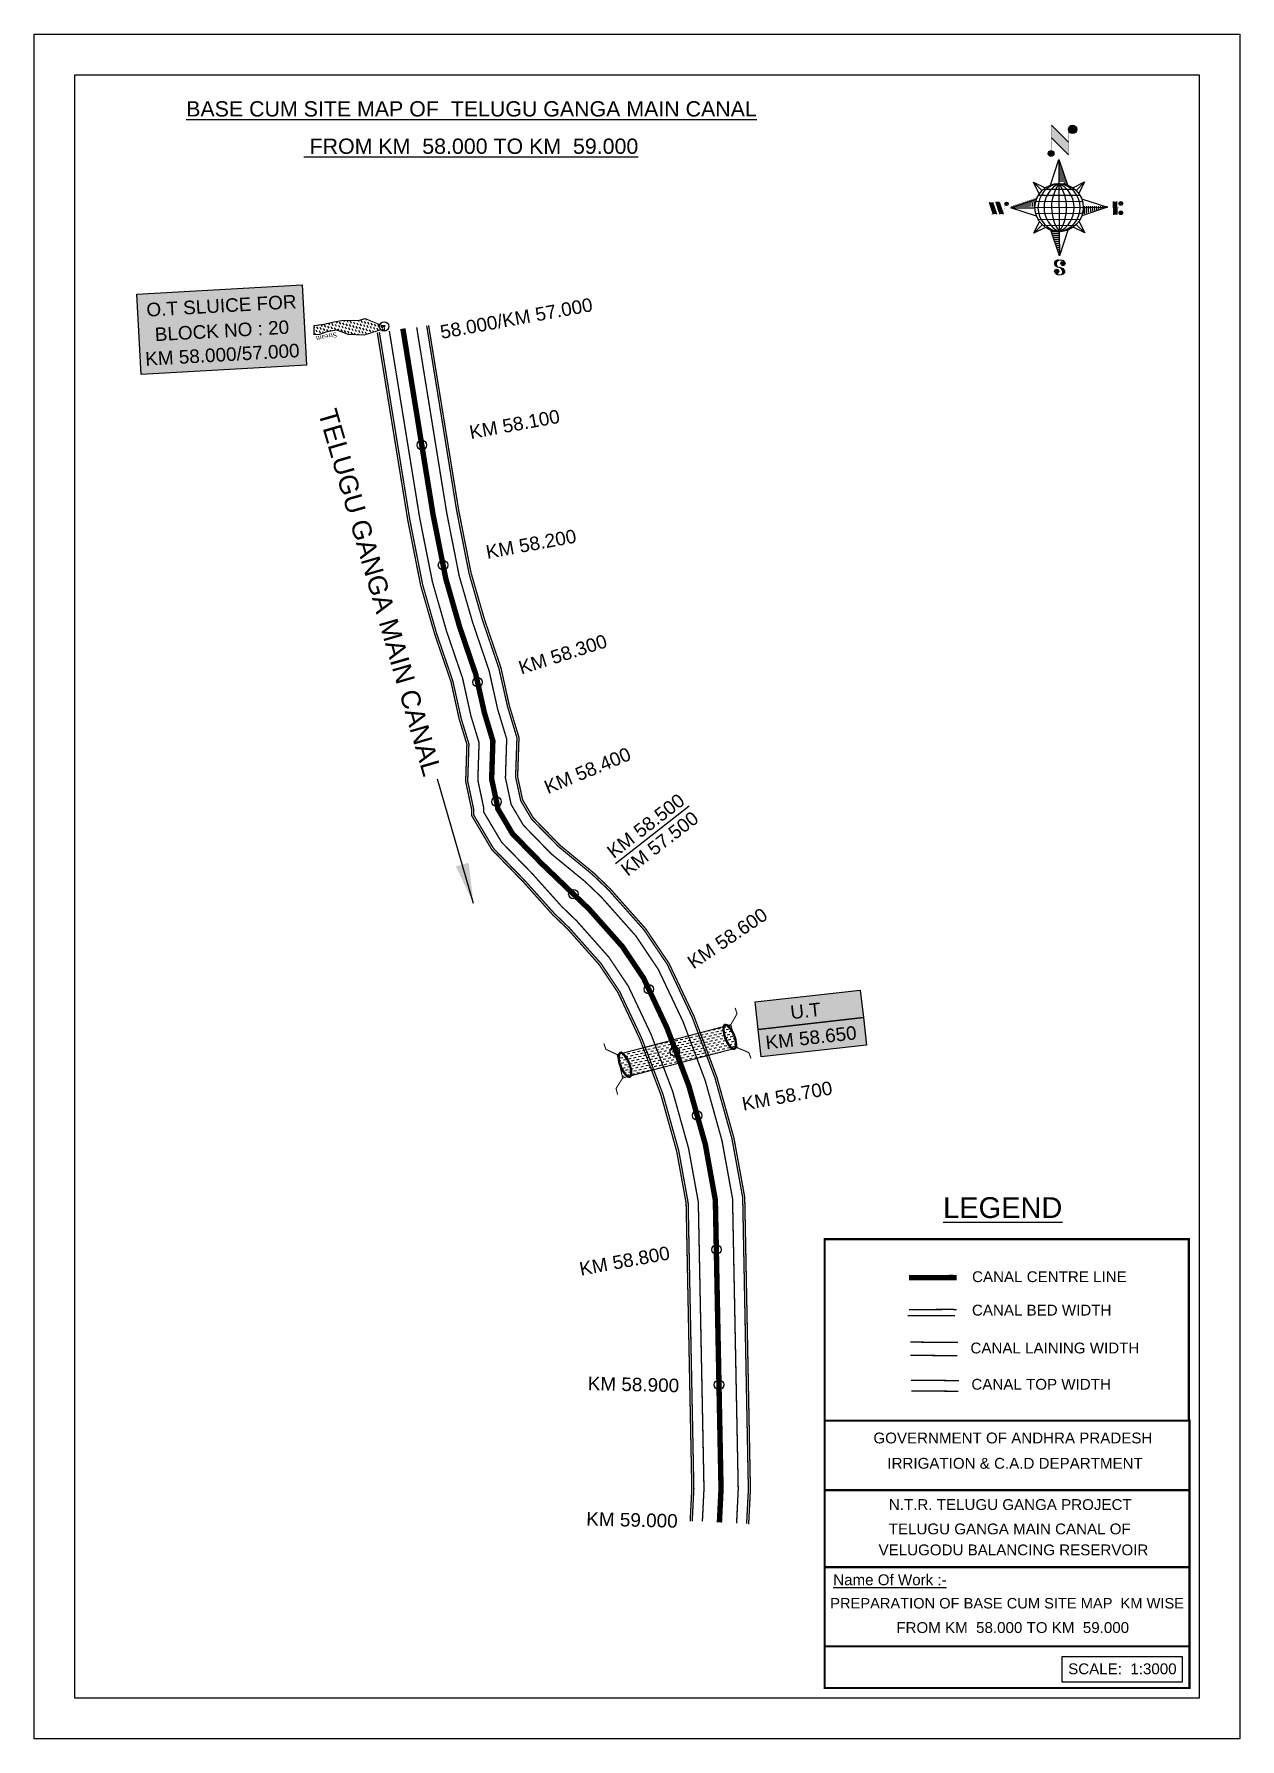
# Model space of a CAD drawing. Header units: inches. Extents: x 269846 to 270737, y 1718299 to 1719559.
import ezdxf

# ---------------------------------------------------------------- set-up
doc = ezdxf.new("R2010")
doc.units = ezdxf.units.IN
doc.header["$MEASUREMENT"] = 0
doc.header["$PDMODE"] = 32
doc.header["$PDSIZE"] = 7
doc.linetypes.add('ACAD_ISO02W100', pattern=[15, 12, -3])
for name, color, linetype in [('AQUADUCT', 1, 'Continuous'), ('bed with', 5, 'Continuous'), ('bord', 1, 'Continuous'), ('cahnige', 7, 'Continuous'), ('canal', 1, 'Continuous'), ('CARTTRACK', 30, 'ACAD_ISO02W100'), ('chainage', 7, 'Continuous'), ('FRAME 025', 7, 'Continuous'), ('laying', 4, 'Continuous'), ('lining', 4, 'Continuous'), ('OT', 7, 'Continuous'), ('STREAM', 4, 'Continuous'), ('Stu coo', 3, 'Continuous'), ('TEXT', 7, 'Continuous'), ('top of bund', 1, 'Continuous'), ('UT', 173, 'ACAD_ISO02W100'), ('V', 6, 'Continuous'), ('ZSTU', 7, 'Continuous')]:
    doc.layers.add(name, color=color, linetype=linetype)
doc.styles.add('5mm', font='times.ttf', dxfattribs={"height": 3})
doc.styles.get("Standard").update_dxf_attribs({"font": 'arial.ttf'})
doc.dimstyles.get("Standard").update_dxf_attribs({"dimtxt": 0.18, "dimasz": 0.18, "dimexe": 0.18, "dimexo": 0.0625, "dimgap": 0.09, "dimtad": 0, "dimtih": 1, "dimtoh": 1, "dimdec": 4, "dimzin": 0, "dimdsep": 46, "dimtxsty": 'Standard', "dimcen": 0.09, "dimadec": 0, "dimazin": 0, "dimtfac": 1, "dimtdec": 4, "dimtofl": 0, "dimtmove": 0, "dimatfit": 3, "dimfxl": 1, "dimtolj": 1, "dimtzin": 0, "dimarcsym": 0})
pattern_1 = [(267.297113149, (-8720374.938, 50637915.138), (10.5367255337, -0.497431438), [])]
pattern_2 = [(357.297113149, (-8720374.938, 50637915.138), (0.497431438, 10.5367255337), [])]

# ---------------------------------------------------------------- blocks, each defined once
blk = doc.blocks.new('GGF')
at = {"layer": 'STREAM'}
h = blk.add_hatch(dxfattribs=at)
h.set_pattern_fill('DASH', color=256, scale=10, angle=-6.08273, style=0)
h.set_pattern_definition([(353.91726508, (-115347.3726, 1016.3876), (1.3754179499, 1.1105068496), [1.25, -1.25])])
h.paths.add_polyline_path([(406186.84, 1485623.89), (406186.34, 1485618.17), (406185.83, 1485612.44), (406242.6, 1485608.9), (406242.86, 1485614.64), (406243.12, 1485620.38)])
at = {"layer": 'laying', "linetype": 'ByBlock', "extrusion": (0, 0, -1)}
for centre in [(406188.83, 1485618.1), (406240.81, 1485614.96)]:
    blk.add_ellipse(centre, major_axis=(0.4, -6.37), ratio=0.388717, dxfattribs=at)
at = {"layer": 'laying', "linetype": 'ByBlock'}
for points in [[(406189.2, 1485612.24), (406189.13, 1485612.23), (406189.05, 1485612.25), (406188.86, 1485612.32), (406188.75, 1485612.39), (406188.51, 1485612.61), (406188.38, 1485612.76), (406187.99, 1485613.32), (406187.73, 1485613.86), (406187.29, 1485615.15), (406187.11, 1485615.9), (406186.88, 1485617.49), (406186.82, 1485618.32), (406186.84, 1485619.93), (406186.91, 1485620.71), (406187.17, 1485622.07), (406187.36, 1485622.65), (406187.71, 1485623.36), (406187.86, 1485623.57), (406188.11, 1485623.82), (406188.22, 1485623.89), (406188.4, 1485623.96), (406188.47, 1485623.97), (406188.64, 1485623.95), (406188.74, 1485623.91), (406188.98, 1485623.76), (406189.11, 1485623.64), (406189.38, 1485623.32), (406189.52, 1485623.11), (406189.95, 1485622.33), (406190.22, 1485621.61), (406190.62, 1485619.96), (406190.76, 1485619.04), (406190.86, 1485617.19), (406190.83, 1485616.26), (406190.61, 1485614.61), (406190.43, 1485613.88), (406190.06, 1485613.02), (406189.9, 1485612.77), (406189.63, 1485612.45), (406189.52, 1485612.35), (406189.34, 1485612.26), (406189.27, 1485612.24), (406189.2, 1485612.24)], [(406241.18, 1485609.1), (406241.11, 1485609.1), (406241.03, 1485609.11), (406240.84, 1485609.19), (406240.73, 1485609.26), (406240.49, 1485609.47), (406240.36, 1485609.62), (406239.97, 1485610.18), (406239.7, 1485610.72), (406239.26, 1485612.02), (406239.09, 1485612.77), (406238.86, 1485614.35), (406238.8, 1485615.19), (406238.82, 1485616.8), (406238.89, 1485617.57), (406239.15, 1485618.93), (406239.34, 1485619.51), (406239.69, 1485620.22), (406239.84, 1485620.43), (406240.09, 1485620.69), (406240.19, 1485620.75), (406240.37, 1485620.83), (406240.44, 1485620.83), (406240.62, 1485620.81), (406240.72, 1485620.78), (406240.95, 1485620.62), (406241.08, 1485620.51), (406241.36, 1485620.18), (406241.5, 1485619.98), (406241.93, 1485619.19), (406242.2, 1485618.47), (406242.6, 1485616.82), (406242.73, 1485615.9), (406242.84, 1485614.05), (406242.81, 1485613.12), (406242.59, 1485611.47), (406242.4, 1485610.74), (406242.03, 1485609.88), (406241.88, 1485609.63), (406241.61, 1485609.31), (406241.49, 1485609.22), (406241.31, 1485609.12), (406241.25, 1485609.11), (406241.18, 1485609.1)]]:
    blk.add_open_spline(points, degree=3, knots=[0, 0, 0, 0, 0.189072, 0.189072, 0.378144, 0.378144, 0.567217, 0.567217, 0.964238, 0.964238, 1.36126, 1.36126, 1.758281, 1.758281, 2.155303, 2.155303, 2.552324, 2.552324, 2.807761, 2.807761, 3.01244, 3.01244, 3.217119, 3.217119, 3.421798, 3.421798, 3.626477, 3.626477, 3.831155, 3.831155, 4.280923, 4.280923, 4.73069, 4.73069, 5.180458, 5.180458, 5.630225, 5.630225, 5.896844, 5.896844, 6.112115, 6.112115, 6.283185, 6.283185, 6.283185, 6.283185], dxfattribs=at)
at = {"layer": 'UT', "ltscale": 0.2, "const_width": 0.5}
for points in [[(406181.01, 1485605.63), (406181.2, 1485608.62), (406185.83, 1485612.44), (406186.34, 1485618.17), (406186.84, 1485623.89), (406182.49, 1485628.03), (406182.47, 1485631.03)], [(406186.84, 1485623.89), (406243.12, 1485620.38)], [(406247.66, 1485627.39), (406247.59, 1485624.39), (406243.12, 1485620.38), (406242.86, 1485614.64), (406242.6, 1485608.9), (406247.12, 1485604.95), (406247.26, 1485601.95)], [(406185.83, 1485612.44), (406242.6, 1485608.9)]]:
    blk.add_lwpolyline(points, dxfattribs=at)
blk = doc.blocks.new('VBVB')
at = {"layer": 'STREAM'}
h = blk.add_hatch(dxfattribs=at)
h.set_pattern_fill('DASH', color=256, scale=10, style=0)
h.set_pattern_definition([(0, (17867.8837, -28501.71), (1.25, 1.25), [1.25, -1.25])])
h.paths.add_polyline_path([(380095.96, 1497774.98), (380098.87, 1497780.21), (380100.45, 1497784.62), (380101.78, 1497788.77), (380103.77, 1497793.59), (380099.53, 1497795.92), (380098.45, 1497793.51), (380097.62, 1497789.6), (380096.96, 1497787.69), (380095.79, 1497784.7), (380093.88, 1497782.96), (380090.89, 1497780.8), (380086.57, 1497773.96), (380084.6, 1497765.18), (380084.08, 1497764.33), (380085.94, 1497763.15), (380086.57, 1497763.83), (380093.72, 1497769.3), (380094.46, 1497772.65)])
at = {"layer": 'OT', "const_width": 0.5}
blk.add_lwpolyline([(380084.6, 1497765.18), (380084.07, 1497764.33), (380083.55, 1497763.48), (380085.4, 1497762.31), (380085.94, 1497763.15), (380084.08, 1497764.33), (380085.94, 1497763.15), (380086.57, 1497763.83), (380093.72, 1497769.3), (380086.57, 1497763.83), (380085.94, 1497763.15), (380084.08, 1497764.33), (380084.6, 1497765.18), (380086.57, 1497773.96)], dxfattribs=at)
at = {"layer": 'STREAM'}
blk.add_lwpolyline([(380086.57, 1497773.96), (380090.89, 1497780.8), (380093.88, 1497782.96), (380095.79, 1497784.7), (380096.96, 1497787.69), (380097.62, 1497789.6), (380098.45, 1497793.51), (380099.53, 1497795.92), (380103.77, 1497793.59), (380101.78, 1497788.77), (380100.45, 1497784.62), (380098.87, 1497780.21), (380095.96, 1497774.98), (380094.46, 1497772.65), (380093.72, 1497769.3)], dxfattribs=at)
at = {"layer": 'cahnige', "style": '5mm'}
blk.add_text('Stream', height=2.5, rotation=71.17434, dxfattribs=at).set_placement((380095, 1497785.49))
blk = doc.blocks.new('*X4')
at = {"color": 0, "linetype": 'Continuous'}
for p, q in [((6321.6, 240.5), (6322.3, 241.2)), ((6321.6, 240.3), (6322.3, 241)), ((6321.6, 240.1), (6322.3, 240.8)), ((6321.6, 239.9), (6322.4, 240.7)), ((6321.6, 239.8), (6322.4, 240.6)), ((6321.6, 239.6), (6322.5, 240.5)), ((6321.6, 239.4), (6322.5, 240.3)), ((6321.6, 239.2), (6322.6, 240.2)), ((6321.7, 239.1), (6322.6, 240.1)), ((6321.8, 240.8), (6322.4, 241.4)), ((6321.8, 239), (6322.7, 240)), ((6321.8, 239), (6322.8, 239.9)), ((6321.9, 238.9), (6322.9, 239.8)), ((6322, 238.8), (6323, 239.7)), ((6322.1, 241.3), (6322.4, 241.6)), ((6322.1, 238.7), (6323.1, 239.6)), ((6322.2, 238.6), (6323.1, 239.6)), ((6322.3, 238.5), (6323.2, 239.5)), ((6322.4, 238.5), (6323.3, 239.4)), ((6322.5, 238.4), (6323.4, 239.3)), ((6322.7, 238.4), (6323.6, 239.3)), ((6322.8, 238.3), (6323.7, 239.2)), ((6322.9, 238.3), (6323.8, 239.1)), ((6323.1, 238.2), (6323.9, 239.1)), ((6323.2, 238.2), (6324, 239)), ((6323.3, 238.2), (6324.2, 239)), ((6323.5, 238.1), (6324.3, 238.9)), ((6323.7, 238.1), (6324.4, 238.9)), ((6323.8, 238.1), (6324.6, 238.8)), ((6324.1, 238.2), (6324.7, 238.8)), ((6324.3, 238.3), (6324.9, 238.8)), ((6324.6, 238.3), (6325.1, 238.8)), ((6324.8, 238.4), (6325.2, 238.8)), ((6325.1, 238.5), (6325.4, 238.8)), ((6325.4, 238.6), (6325.6, 238.8))]:
    blk.add_line(p, q, dxfattribs=at)
blk = doc.blocks.new('*X3')
at = {"color": 0, "linetype": 'Continuous'}
for p, q in [((6324.4, 240.3), (6324.5, 240.4)), ((6324.6, 240.3), (6324.8, 240.5)), ((6324.7, 240.2), (6325, 240.5)), ((6324.8, 240.2), (6325.2, 240.6)), ((6325, 240.1), (6325.5, 240.6)), ((6325.1, 240.1), (6325.6, 240.6)), ((6325.2, 240), (6325.8, 240.6)), ((6325.3, 240), (6326, 240.6)), ((6325.4, 239.9), (6326.1, 240.6)), ((6325.5, 239.8), (6326.2, 240.5)), ((6325.6, 239.8), (6326.3, 240.5)), ((6325.7, 239.7), (6326.5, 240.4)), ((6325.9, 239.6), (6326.6, 240.3)), ((6326, 239.5), (6326.7, 240.3)), ((6326, 239.4), (6326.8, 240.2)), ((6326.1, 239.3), (6327, 240.2)), ((6326.2, 239.3), (6327.1, 240.1)), ((6326.3, 239.2), (6327.1, 240)), ((6326.4, 239.1), (6327.2, 239.9)), ((6326.5, 239), (6327.3, 239.8)), ((6326.5, 238.9), (6327.4, 239.7)), ((6326.6, 238.8), (6327.5, 239.6)), ((6326.7, 238.7), (6327.5, 239.5)), ((6326.8, 238.6), (6327.6, 239.4)), ((6326.8, 238.5), (6327.7, 239.3)), ((6326.8, 236.5), (6327.4, 237)), ((6326.9, 238.3), (6327.8, 239.2)), ((6326.9, 238.2), (6327.9, 239.1)), ((6326.9, 236.8), (6327.6, 237.4)), ((6327, 238.1), (6327.8, 239)), ((6327, 237.9), (6327.8, 238.8)), ((6327, 237.8), (6327.8, 238.6)), ((6327, 237.6), (6327.8, 238.4)), ((6327, 237.4), (6327.8, 238.2)), ((6327, 237.3), (6327.8, 238)), ((6327, 237.1), (6327.8, 237.9))]:
    blk.add_line(p, q, dxfattribs=at)
blk = doc.blocks.new('H')
at = {"layer": 'bord', "extrusion": (0.000427885, 0.004792, 0.999988)}
h = blk.add_hatch(dxfattribs=at)
h.set_pattern_fill('LINE', color=8, scale=84.387686, angle=-2.70289, style=0)
h.set_pattern_definition(pattern_2)
h.paths.add_polyline_path([(-492.5, 785.6, -0.090992), (-448, 775.2), (-486.5, 912)])
h = blk.add_hatch(dxfattribs=at)
h.set_pattern_fill('LINE', color=8, scale=84.387686, angle=-92.70289, style=0)
h.set_pattern_definition(pattern_1)
h.paths.add_polyline_path([(-624.9, 665.1, -0.090992), (-614.5, 709.6), (-751.3, 671.1)])
h = blk.add_hatch(dxfattribs=at)
h.set_pattern_fill('LINE', color=8, scale=84.387686, angle=-92.70289, style=0)
h.set_pattern_definition(pattern_1)
h.paths.add_polyline_path([(-245.6, 647.2), (-372, 653.2, -0.090992), (-382.4, 608.7)])
h = blk.add_hatch(dxfattribs=at)
h.set_pattern_fill('LINE', color=8, scale=84.387686, angle=-2.70289, style=0)
h.set_pattern_definition(pattern_2)
h.paths.add_polyline_path([(-504.4, 532.7, -0.090992), (-548.9, 543.1), (-510.4, 406.3)])
for p, q in [((-516.2, 1087.1, -1217.1), (-431.5, 994, -1216.7)), ((-519.4, 1020.4, -1216.8), (-434.7, 927.3, -1216.4)), ((-538.3, 773.7, -1215.6), (-487, 906.2, -1216.3)), ((-487, 906.2, -1216.3), (-493, 779.8, -1215.7)), ((-487, 906.2, -1216.3), (-448.5, 769.4, -1215.7)), ((-626.7, 793.8, -1215.7), (-566.8, 760.2, -1215.6)), ((-626.7, 793.8, -1215.7), (-584.1, 747, -1215.5)), ((-598.9, 731, -1215.4), (-626.7, 793.8, -1215.7)), ((-421.3, 753.3, -1215.6), (-358.5, 781.1, -1215.7)), ((-358.5, 781.1, -1215.7), (-405.3, 738.5, -1215.5)), ((-358.5, 781.1, -1215.7), (-392.1, 721.2, -1215.4)), ((-864.7, 700.9, -1215.1), (-846.9, 637.7, -1214.9)), ((-846.9, 700.1, -1215.1), (-829.1, 636.9, -1214.9)), ((-829.1, 699.2, -1215.2), (-811.3, 636, -1214.9)), ((-829.1, 699.2, -1215.2), (-811.3, 698.4, -1215.2)), ((-811.3, 698.4, -1215.2), (-793.5, 635.2, -1214.9)), ((-751.8, 665.3, -1215), (-615, 703.8, -1215.3)), ((-751.8, 665.3, -1215), (-625.4, 659.3, -1215)), ((-619.3, 614, -1214.8), (-751.8, 665.3, -1215)), ((-246.1, 641.4, -1215.1), (-382.9, 602.9, -1214.9)), ((-378.6, 692.6, -1215.3), (-246.1, 641.4, -1215.1)), ((-372.5, 647.4, -1215.1), (-246.1, 641.4, -1215.1)), ((-213.5, 669.3, -1215.3), (-216.7, 600.8, -1214.9)), ((-197.2, 599.9, -1214.9), (-193.9, 668.4, -1215.3)), ((-639.4, 525.6, -1214.4), (-605.8, 585.5, -1214.7)), ((-639.4, 525.6, -1214.4), (-592.6, 568.1, -1214.6)), ((-576.6, 553.3, -1214.6), (-639.4, 525.6, -1214.4)), ((-510.9, 400.5, -1213.9), (-549.4, 537.2, -1214.5)), ((-371.2, 512.9, -1214.5), (-431.1, 546.5, -1214.6)), ((-371.2, 512.9, -1214.5), (-413.8, 559.7, -1214.7)), ((-399, 575.7, -1214.7), (-371.2, 512.9, -1214.5)), ((-459.6, 533, -1214.5), (-510.9, 400.5, -1213.9)), ((-504.9, 526.9, -1214.5), (-510.9, 400.5, -1213.9))]:
    blk.add_line(p, q, dxfattribs=at)
at = {"layer": 'bord', "color": 8, "linetype": 'ByBlock', "extrusion": (0.000427885, 0.004792, 0.999988)}
for p, q in [((-386.5, 711.4, -1215.4), (-605.5, 721.7, -1215.4)), ((-410.8, 744.2, -1215.5), (-578.1, 752.1, -1215.5)), ((-493, 779.8, -1215.7), (-504.9, 526.9, -1214.5)), ((-372.5, 647.4, -1215.1), (-625.4, 659.3, -1215)), ((-378, 615.9, -1214.9), (-622.9, 627.5, -1214.9)), ((-375, 679.2, -1215.3), (-619.9, 690.7, -1215.2)), ((-392.4, 584.9, -1214.8), (-611.4, 595.3, -1214.7)), ((-419.8, 554.6, -1214.6), (-587.1, 562.5, -1214.6))]:
    blk.add_line(p, q, dxfattribs=at)
at = {"layer": 'bord', "extrusion": (0.000427885, 0.004792, 0.999988), "elevation": -1212.1}
for points, const_width in [([(-522, 959.6), (-515.7, 1092.9)], 1.61), ([(-434.2, 933.1), (-427.9, 1066.5)], 1.61), ([(-870.1, 707), (-846.4, 705.9)], 0.642), ([(-828.6, 642.7), (-855.2, 643.9)], 0.642), ([(-828.6, 642.7), (-821, 678)], 0.642), ([(-810.8, 641.8), (-784.1, 640.6)], 0.642), ([(-793, 641), (-781.6, 693.9)], 0.642), ([(-222.7, 675.6), (-173.8, 673.3)], 0.706), ([(-194.8, 644.8), (-185, 644.4)], 0.706), ([(-177.1, 604.8), (-226, 607.1)], 0.706)]:
    blk.add_lwpolyline(points, dxfattribs=dict(at, const_width=const_width))
for points, const_width in [([(-413.7, 1073.1, 1), (-397.6, 1057.7, 1)], 22.3), ([(-530.3, 949.5, 1), (-519.6, 939.3, 1)], 14.8), ([(-775.9, 696.6, 1), (-769.5, 690.4, 1)], 8.9), ([(-177.8, 666.9, 1), (-170.8, 660.1, 1)], 9.79), ([(-180.1, 618, 1), (-173.1, 611.2, 1)], 9.79), ([(-489.8, 361.7, 1), (-498.1, 369.1, 1)], 11.1), ([(-525.2, 321.6, 1), (-533.4, 328.9, 1)], 11.1)]:
    blk.add_lwpolyline(points, format="xyb", close=True, dxfattribs=dict(at, const_width=const_width))
for points in [[(-537, 317.4), (-530.7, 310.5), (-519.8, 306.8), (-504.9, 306.9), (-493.9, 310), (-486.3, 317.7), (-486.5, 325.8), (-490.6, 333.3), (-493.5, 336.2), (-502.8, 340.9), (-522.5, 347.3), (-530.4, 351.6), (-533.7, 354.6), (-537.4, 362.6), (-537, 373.4), (-530, 380.7), (-520, 384.1), (-503.5, 384.2), (-492.5, 379.9), (-487.1, 373.3)], [(-522.5, 347.6), (-526.2, 353.8), (-527.8, 360.6), (-527.9, 370.6), (-525.9, 375.5), (-521.3, 381.2), (-514.5, 384.4)], [(-504.9, 306.9), (-499, 312.4), (-497, 319.4), (-497.5, 326.5), (-501.2, 335.4), (-509.2, 343.2)]]:
    blk.add_lwpolyline(points, dxfattribs=at)
at = {"layer": 'bord', "extrusion": (0.000427885, 0.004792, 0.999988)}
for centre, radius in [((-405.6, 1065.4, -1212.1), 22.3), ((-525, 944.4, -1212.1), 14.8), ((-498.4, 659.1, -1212.1), 126.6), ((-772.7, 693.5, -1212.1), 8.9), ((-174.3, 663.5, -1212.1), 9.79), ((-176.6, 614.6, -1212.1), 9.79), ((-494, 365.4, -1212.1), 11.1), ((-529.3, 325.2, -1212.1), 11.1)]:
    blk.add_circle(centre, radius, dxfattribs=at)
at = {"layer": 'bord', "color": 8, "linetype": 'ByBlock', "extrusion": (0.000427885, 0.004792, 0.999988)}
for centre, radius, start, end in [((-481.5, 658.3, -1212.1), 127.7, 94.92536, 259.66906), ((-436.8, 656.2, -1212.1), 140.8, 113.28644, 241.30798), ((-315.9, 650.5, -1212.1), 222.3, 142.58916, 212.00526), ((-560.1, 662.1, -1212.1), 140.8, 293.28644, 61.30798), ((-681, 667.8, -1212.1), 222.3, 322.58916, 32.00526), ((-515.4, 659.9, -1212.1), 127.7, 274.92536, 79.66906)]:
    blk.add_arc(centre, radius, start, end, dxfattribs=at)
at = {"layer": 'bord', "extrusion": (0.000427885, 0.004792, 0.999988)}
for points in [[(-515.7, 1092.9, -1212.1), (-431, 999.8, -1212.1), (-518.9, 1026.2, -1212.1), (-434.2, 933.1, -1212.1)], [(-864.1, 706.7, -1212.1), (-846.4, 705.9, -1212.1), (-846.3, 643.5, -1212.1), (-828.6, 642.7, -1212.1)], [(-828.6, 705, -1212.1), (-810.8, 704.2, -1212.1), (-810.8, 641.8, -1212.1), (-793, 641, -1212.1)], [(-193.4, 674.2, -1212.1), (-196.6, 605.7, -1212.1), (-213, 675.1, -1212.1), (-216.2, 606.7, -1212.1)]]:
    blk.add_solid(points, dxfattribs=at)
at = {"layer": 'bord', "extrusion": (0.000427885, 0.004792, 0.999988), "xscale": 7.977342409717546, "yscale": 7.977342408231451, "zscale": 7.977342408476333, "rotation": 138.0840426661453}
for name, p in [('*X3', (38300.5, -31929.4, -1212.1)), ('*X4', (38314.4, -31950.9, -1212.1))]:
    blk.add_blockref(name, p, dxfattribs=at)

msp = doc.modelspace()

# ---------------------------------------------------------------- hatches: boundary and pattern name
at = {"layer": 'V'}
msp.add_hatch(color=2, dxfattribs=at).paths.add_polyline_path([(269921.6, 1719366.7), (270043.7, 1719373.5), (270047, 1719314.2), (269924.9, 1719307.3)])
at = {"layer": 'ZSTU'}
h = msp.add_hatch(color=135, dxfattribs=at)
h.set_gradient(color1=(141, 177, 78), color2=(107, 135, 59), one_color=1, tint=0.38, name='CYLINDER')
h.paths.add_polyline_path([(270378.4, 1718843.6), (270380.7, 1718823.2), (270458.5, 1718832), (270456.2, 1718852.4)])
h.paths.add_polyline_path([(270402.9, 1718828.1), (270430.3, 1718831.2), (270428.6, 1718846.3), (270401.2, 1718843.2)], flags=24)
h = msp.add_hatch(color=252, dxfattribs=at)
h.set_gradient(color1=(167, 88, 159), color2=(127, 67, 121), one_color=1, tint=0.38, name='CYLINDER')
h.paths.add_polyline_path([(270460.7, 1718811.7), (270458.5, 1718832), (270380.7, 1718823.2), (270383, 1718802.9)])
h.paths.add_polyline_path([(270384.6, 1718805.5), (270456.8, 1718813.6), (270455.1, 1718828.8), (270382.9, 1718820.7)], flags=24)

# ---------------------------------------------------------------- linework, layer by layer
at = {"linetype": 'ByBlock'}
for points in [[(269845.7, 1718298.9), (269845.7, 1719558.9), (270736.7, 1719558.9), (270736.7, 1718298.9)], [(270706.7, 1719528.9), (270706.7, 1718328.9), (269875.7, 1718328.9), (269875.7, 1719528.9)]]:
    msp.add_lwpolyline(points, close=True, dxfattribs=at)
at = {"color": 2}
for p in [(270104.3, 1719342.8), (270319.2, 1718806.9)]:
    msp.add_point(p, dxfattribs=at)
for p in [(270132.2, 1719255.2), (270147.9, 1719166.4), (270173.4, 1719079.9), (270187.4, 1718991.6), (270244.2, 1718923.3), (270299.9, 1718853), (270335.7, 1718759.6), (270349.9, 1718660.6), (270351.8, 1718560.6)]:
    msp.add_point(p)
at = {"layer": 'bed with', "const_width": 1}
for points in [[(270108.2, 1719339.5), (270130.6, 1719201.4), (270140.1, 1719153.8), (270150.4, 1719117.8), (270162.3, 1719082.9), (270168.5, 1719054.9), (270174.5, 1719035.2), (270173.6, 1719007.4), (270178, 1718986.8), (270178, 1718983.8), (270191.1, 1718961.7), (270213.6, 1718938.6), (270235.5, 1718914.2)], [(270128.4, 1719342.2), (270150.6, 1719205), (270159.8, 1719158.5), (270169.8, 1719123.9), (270181.9, 1719088.4), (270188.2, 1719060.1), (270194.9, 1719037.9), (270194, 1719009.2), (270198.2, 1718989.5), (270207.3, 1718974.1), (270227.9, 1718953), (270253, 1718932.4)], [(270253, 1718932.4), (270264.9, 1718921), (270290.5, 1718892.2), (270307, 1718867.5), (270325.1, 1718829.3), (270341.6, 1718785.5), (270354, 1718741.1), (270361.8, 1718698.3), (270366, 1718483.4), (270364.8, 1718458.3)], [(270235.5, 1718914.2), (270246.7, 1718903.4), (270270.4, 1718876.7), (270284.9, 1718855), (270301.7, 1718819.4), (270317.5, 1718777.6), (270329.3, 1718735.4), (270336.5, 1718695.8), (270340.7, 1718483.8), (270339.5, 1718459.6)], [(270527.4, 1718616.2), (270524.3, 1718616.3), (270492.1, 1718616.2)], [(270526.3, 1718611.8), (270524.2, 1718611.8), (270491.4, 1718611.8), (270491.2, 1718611.8)]]:
    msp.add_lwpolyline(points, dxfattribs=at)
at = {"layer": 'canal', "color": 6, "const_width": 4}
for points in [[(270527.3, 1718639.8), (270524.7, 1718639.9), (270492.1, 1718639.8)], [(270492.1, 1718639.8), (270527.3, 1718639.8)]]:
    msp.add_lwpolyline(points, dxfattribs=at)
at = {"layer": 'FRAME 025', "lineweight": -3, "const_width": 1.64}
for points in [[(270429.9, 1718668.3), (270699, 1718668.3), (270699, 1718534.1), (270429.9, 1718534.1)], [(270429.9, 1718534.1), (270699.4, 1718534.1), (270699.4, 1718336.5), (270429.9, 1718336.5)]]:
    msp.add_lwpolyline(points, close=True, dxfattribs=at)
for points in [[(270429.9, 1718482.8), (270699.4, 1718482.8)], [(270429.9, 1718425.9), (270699.4, 1718425.9)], [(270429.9, 1718367.3), (270699.4, 1718367.3)]]:
    msp.add_lwpolyline(points, dxfattribs=at)
at = {"layer": 'lining', "const_width": 1}
for points in [[(270100.8, 1719338.6), (270123.3, 1719200.1), (270132.8, 1719152), (270143.2, 1719115.6), (270155.1, 1719080.8), (270161.3, 1719053), (270167, 1719034.2), (270166.1, 1719006.7), (270170.5, 1718986.1), (270170.5, 1718981.8), (270185.1, 1718957.1), (270208.3, 1718933.3), (270230.3, 1718908.8)], [(270135.8, 1719343.4), (270158, 1719206.4), (270167.1, 1719160.3), (270176.9, 1719126.1), (270189.1, 1719090.4), (270195.5, 1719062), (270202.5, 1719038.8), (270201.5, 1719009.9), (270205.3, 1718992.3), (270213.3, 1718978.7), (270233.2, 1718958.4), (270258.2, 1718937.8)], [(270258.2, 1718937.8), (270270.3, 1718926.2), (270296.4, 1718896.8), (270313.6, 1718871.3), (270332, 1718832.2), (270348.7, 1718787.8), (270361.3, 1718742.8), (270369.3, 1718699.1), (270373.5, 1718483.3), (270372.2, 1718457.9)], [(270230.3, 1718908.8), (270241.3, 1718898.2), (270264.5, 1718872.1), (270278.4, 1718851.3), (270294.8, 1718816.5), (270310.4, 1718775.3), (270322, 1718733.8), (270329, 1718695.1), (270333.2, 1718483.9), (270332, 1718459.7)], [(270493.1, 1718592.2), (270517.8, 1718592), (270528.5, 1718591.9)], [(270493.1, 1718582.4), (270519.9, 1718582.2), (270528, 1718582.1)]]:
    msp.add_lwpolyline(points, dxfattribs=at)
at = {"layer": 'Stu coo', "color": 0}
msp.add_lwpolyline([(270275.4, 1718946), (270329.8, 1718988.6)], dxfattribs=at)
at = {"layer": 'top of bund', "const_width": 1}
for points in [[(270099.3, 1719338.3), (270121.8, 1719199.8), (270131.3, 1719151.6), (270141.8, 1719115.1), (270153.7, 1719080.4), (270159.8, 1719052.7), (270165.5, 1719034), (270164.6, 1719006.6), (270169, 1718985.9), (270169, 1718981.4), (270183.9, 1718956.2), (270207.3, 1718932.2), (270229.2, 1718907.7)], [(270137.2, 1719343.6), (270159.5, 1719206.6), (270168.6, 1719160.6), (270178.4, 1719126.6), (270190.6, 1719090.8), (270196.9, 1719062.4), (270204, 1719039), (270203, 1719010), (270206.7, 1718992.9), (270214.5, 1718979.7), (270234.3, 1718959.4), (270259.2, 1718938.9)], [(270259.2, 1718938.9), (270271.4, 1718927.2), (270297.6, 1718897.7), (270314.9, 1718872), (270333.4, 1718832.8), (270350.1, 1718788.3), (270362.8, 1718743.1), (270370.8, 1718699.2), (270375, 1718483.3), (270373.7, 1718457.6)], [(270229.2, 1718907.7), (270240.2, 1718897.2), (270263.3, 1718871.1), (270277.1, 1718850.6), (270293.4, 1718815.9), (270308.9, 1718774.8), (270320.5, 1718733.4), (270327.5, 1718694.9), (270331.7, 1718483.9), (270330.5, 1718459.7)], [(270493.7, 1718564), (270518.2, 1718563.8), (270529.1, 1718563.7)], [(270528.6, 1718555.8), (270520.7, 1718555.9), (270493.8, 1718556.1)]]:
    msp.add_lwpolyline(points, dxfattribs=at)
at = {"layer": 'V', "color": 2}
msp.add_lwpolyline([(269921.6, 1719366.7), (270043.7, 1719373.5), (270047, 1719314.2), (269924.9, 1719307.3)], close=True, dxfattribs=at)
at = {"layer": 'V', "color": 6, "const_width": 4}
for points in [[(270118.2, 1719341.2), (270140.6, 1719203.2), (270150, 1719156.1), (270160.1, 1719120.9), (270172.1, 1719085.6), (270178.4, 1719057.5), (270184.7, 1719036.5), (270183.8, 1719008.3), (270188.2, 1718987.9), (270188.2, 1718986.6), (270199.2, 1718967.9), (270220.8, 1718945.8), (270244.2, 1718923.3)], [(270244.2, 1718923.3), (270255.8, 1718912.2), (270280.5, 1718884.4), (270296, 1718861.3), (270313.4, 1718824.3), (270329.5, 1718781.6), (270341.7, 1718738.3), (270349.1, 1718697.1), (270353.3, 1718483.6), (270352.1, 1718458.9)]]:
    msp.add_lwpolyline(points, dxfattribs=at)
at = {"layer": 'V', "color": 0}
msp.add_lwpolyline([(270605.4, 1718359.7), (270694.1, 1718359.7), (270694.1, 1718340.9), (270605.4, 1718340.9)], close=True, dxfattribs=at)
at = {"layer": 'ZSTU', "color": 135}
msp.add_lwpolyline([(270378.4, 1718843.6), (270456.2, 1718852.4), (270458.5, 1718832), (270380.7, 1718823.2)], close=True, dxfattribs=at)
at = {"layer": 'ZSTU', "color": 252}
msp.add_lwpolyline([(270380.7, 1718823.2), (270458.5, 1718832), (270460.7, 1718811.7), (270383, 1718802.9)], close=True, dxfattribs=at)

# ---------------------------------------------------------------- block references
at = {"layer": 'AQUADUCT', "color": 1, "xscale": 0.140803918402917, "yscale": 0.1408039187081158, "zscale": 0.1408039184379445, "rotation": 3.078330572958626}
msp.add_blockref('H', (270678.2, 1719342.6, 170.9), dxfattribs=at)
at = {"layer": 'CARTTRACK', "color": 3, "xscale": 1.43962227285561, "yscale": 1.439622273668647, "zscale": 1.439622273616309, "rotation": 120.3391246047009}
msp.add_blockref('VBVB', (2407415, 2336239.3), dxfattribs=at)
at = {"layer": 'laying', "color": 6, "linetype": 'ByBlock', "xscale": 1.539389527259205, "yscale": 1.539389526937157, "zscale": 1.539389526941385, "rotation": 18.33613849551339}
msp.add_blockref('GGF', (396199.6, -648741.8), dxfattribs=at)

# ---------------------------------------------------------------- texts
at = {"layer": 'chainage', "color": 0}
for s, rotation, p in [('58.000/KM 57.000', 10.4377, (270146.8, 1719333.6)), ('KM 58.100', 10.4377, (270168.4, 1719259.5)), ('KM 58.200', 10.4377, (270180.6, 1719171)), ('KM 58.300', 17.734, (270205.7, 1719085.5)), ('KM 58.400', 22.4945, (270225.3, 1718997.1)), ('KM 58.500', 37.7407, (270274, 1718949.1)), ('KM 58.600', 34.2699, (270332.9, 1718867.5)), ('KM 58.700', 10.4377, (270369.8, 1718763.2)), ('KM 58.800', 10.4377, (270249.7, 1718641.2)), ('KM 58.900', 358.6137, (270254.7, 1718556.7)), ('KM 59.000', 358.6137, (270253.6, 1718456.6))]:
    msp.add_text(s, height=10, rotation=rotation, dxfattribs=at).set_placement(p)
at = {"layer": 'chainage', "color": 1}
msp.add_text('TELUGU GANGA MAIN CANAL', height=14.042, rotation=286.1273, dxfattribs=at).set_placement((270055.5, 1719279.4))
at = {"layer": 'chainage', "color": 6}
msp.add_text('KM 57.500', height=10, rotation=37.7407, dxfattribs=at).set_placement((270284.3, 1718936))
at = {"layer": 'chainage', "color": 0}
for s, height, p in [('%%ULEGEND', 15.34, (270517.4, 1718683.9)), ('CANAL CENTRE LINE', 8, (270538.8, 1718636.5)), ('CANAL BED WIDTH', 8, (270538.7, 1718611.8)), ('CANAL LAINING WIDTH', 8, (270537.6, 1718583.8)), ('CANAL TOP WIDTH', 8, (270538.3, 1718557)), ('GOVERNMENT OF ANDHRA PRADESH ', 8, (270465.9, 1718517.3)), ('IRRIGATION & C.A.D DEPARTMENT', 8, (270476.2, 1718498.6)), ('N.T.R. TELUGU GANGA PROJECT', 8, (270477.3, 1718468.1)), ('TELUGU GANGA MAIN CANAL OF', 8, (270477.2, 1718450.1)), (' VELUGODU BALANCING RESERVOIR', 8, (270466.6, 1718434.6)), ('%%UName Of Work :-', 8, (270436.2, 1718412.5)), ('PREPARATION OF BASE CUM SITE MAP  KM WISE', 7.743, (270434, 1718395.3)), (' FROM KM  58.000 TO KM  59.000', 8, (270479.7, 1718377.2)), ('SCALE:  1:3000', 8, (270609.8, 1718346.7))]:
    msp.add_text(s, height=height, dxfattribs=at).set_placement(p)
at = {"layer": 'Stu coo', "color": 1}
for s, p in [('O.T SLUICE FOR ', (269929, 1719350.1)), (' BLOCK NO : 20', (269931.3, 1719331.7)), ('KM 58.000/57.000', (269928.1, 1719313.8))]:
    msp.add_text(s, height=10, rotation=3.2161, dxfattribs=at).set_placement(p)
at = {"layer": 'Stu coo', "color": 0}
for s, p in [('U.T', (270405.1, 1718830.8)), ('KM 58.650', (270386.8, 1718808.5))]:
    msp.add_text(s, height=10, rotation=6.4133, dxfattribs=at).set_placement(p)
at = {"layer": 'TEXT', "color": 0}
for s, p in [('%%UBASE CUM SITE MAP OF  TELUGU GANGA MAIN CANAL', (269958.1, 1719498)), ('%%U FROM KM  58.000 TO KM  59.000', (270044.9, 1719470.4))]:
    msp.add_text(s, height=11.294, dxfattribs=at).set_placement(p)

# ---------------------------------------------------------------- leaders
at = {"layer": 'chainage', "color": 1}
msp.add_leader([(270170.4, 1718916.3), (270143.8, 1719008.3)], dimstyle='Standard', override={"dimasz": 30, "dimgap": 0.09, "dimtad": 0}, dxfattribs=at)

doc.saveas('drawing.dxf')
